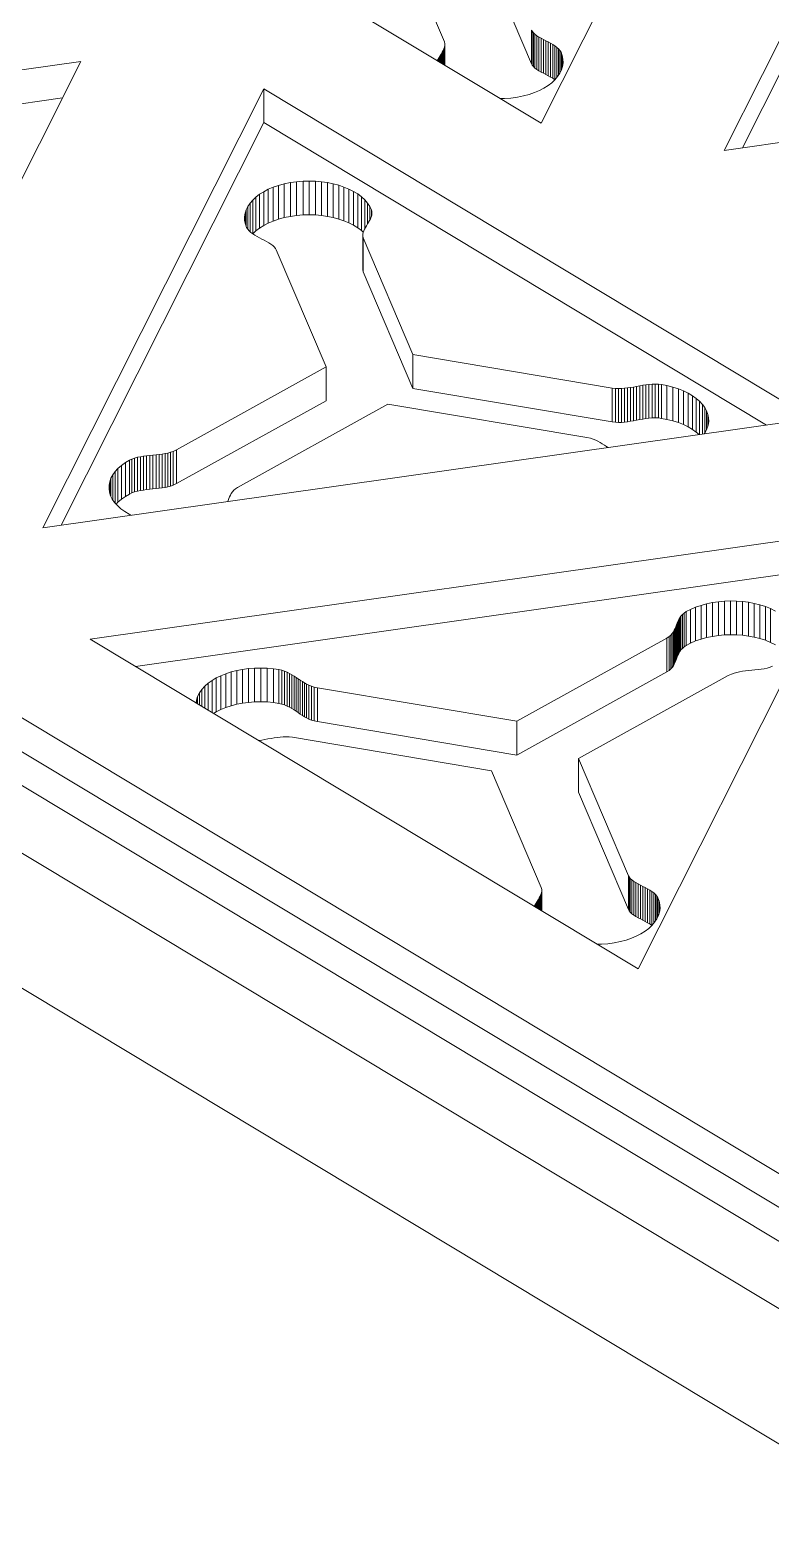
# Model space of a CAD drawing. Header units: inches. Extents: x 4 to 26.1, y 6.7 to 41.9.
# Drawn here: x 10.646 to 11.765, y 15.035 to 17.304 of the extents above; entities that cross this region are included whole.
import ezdxf

# ---------------------------------------------------------------- set-up
doc = ezdxf.new("R2010")
doc.units = ezdxf.units.IN
doc.header["$MEASUREMENT"] = 0
doc.layers.add('rails', color=7, linetype='Continuous', lineweight=35, true_color=0xd4d4d4)

# ---------------------------------------------------------------- blocks, each defined once
blk = doc.blocks.new('A$C382235AA')
at = {"color": 0, "linetype": 'Continuous', "lineweight": 0, "extrusion": (-4.89431e-17, 0.816497, 0.57735)}
for p, q in [((-14.0699, 12.0921), (-14.4034, 11.429)), ((-14.1273, 11.388), (-13.7938, 12.051)), ((-13.7938, 12), (-14.0997, 11.3919)), ((-14.4034, 11.429), (-15.2313, 11.9273)), ((-14.5498, 11.5521), (-14.6249, 11.7283)), ((-14.4184, 11.5187), (-14.4937, 11.6958)), ((-14.4184, 11.5187), (-14.4184, 11.5698)), ((-14.4184, 11.5698), (-14.4174, 11.568)), ((-14.4174, 11.517), (-14.4174, 11.568)), ((-14.4174, 11.568), (-14.4154, 11.5656)), ((-14.4154, 11.5146), (-14.4154, 11.5656)), ((-14.4154, 11.5656), (-14.413, 11.5634)), ((-14.413, 11.5124), (-14.413, 11.5634)), ((-14.413, 11.5634), (-14.4102, 11.5613)), ((-14.4102, 11.5103), (-14.4102, 11.5613)), ((-14.4102, 11.5613), (-14.4071, 11.5593)), ((-14.4071, 11.5083), (-14.4071, 11.5593)), ((-14.4071, 11.5593), (-14.4038, 11.5574)), ((-14.4038, 11.5064), (-14.4038, 11.5574)), ((-14.4038, 11.5574), (-14.4003, 11.5555)), ((-14.4003, 11.5045), (-14.4003, 11.5555)), ((-14.4003, 11.5555), (-14.3967, 11.5537)), ((-14.3967, 11.5026), (-14.3967, 11.5537)), ((-14.3967, 11.5537), (-14.3931, 11.5518)), ((-14.5578, 11.5284), (-14.5562, 11.531)), ((-14.5562, 11.531), (-14.5546, 11.5336)), ((-14.5562, 11.521), (-14.5562, 11.531)), ((-14.5546, 11.5336), (-14.5531, 11.5362)), ((-14.5546, 11.52), (-14.5546, 11.5336)), ((-14.5531, 11.5362), (-14.5517, 11.5388)), ((-14.5531, 11.5191), (-14.5531, 11.5362)), ((-14.5517, 11.5388), (-14.5505, 11.5414)), ((-14.5517, 11.5183), (-14.5517, 11.5388)), ((-14.5505, 11.5414), (-14.5496, 11.544)), ((-14.5505, 11.5176), (-14.5505, 11.5414)), ((-14.5492, 11.5492), (-14.5498, 11.5521)), ((-14.5496, 11.544), (-14.5492, 11.5466)), ((-14.5496, 11.517), (-14.5496, 11.544)), ((-14.5492, 11.5466), (-14.5492, 11.5492)), ((-14.5492, 11.5168), (-14.5492, 11.5466)), ((-14.3931, 11.5008), (-14.3931, 11.5518)), ((-14.3931, 11.5518), (-14.3895, 11.5499)), ((-14.3895, 11.4988), (-14.3895, 11.5499)), ((-14.3895, 11.5499), (-14.3861, 11.5479)), ((-14.3861, 11.4969), (-14.3861, 11.5479)), ((-14.3861, 11.5479), (-14.3829, 11.5458)), ((-14.3829, 11.4948), (-14.3829, 11.5458)), ((-14.3829, 11.5458), (-14.38, 11.5437)), ((-14.38, 11.4981), (-14.38, 11.5437)), ((-14.38, 11.5437), (-14.3774, 11.5414)), ((-14.3774, 11.5015), (-14.3774, 11.5414)), ((-14.3774, 11.5414), (-14.3753, 11.5389)), ((-14.3753, 11.5048), (-14.3753, 11.5389)), ((-14.3753, 11.5389), (-14.3736, 11.5362)), ((-14.3736, 11.5082), (-14.3736, 11.5362)), ((-14.3736, 11.5362), (-14.3718, 11.5313)), ((-14.3718, 11.5132), (-14.3718, 11.5313)), ((-14.3718, 11.5313), (-14.3707, 11.5258)), ((-12.966, 11.5527), (-14.1273, 11.388)), ((-16.2602, 11.3575), (-15.0988, 11.5223)), ((-15.0988, 11.5223), (-15.4323, 10.8593)), ((-14.5605, 11.5235), (-14.5593, 11.5257)), ((-14.5593, 11.5257), (-14.5578, 11.5284)), ((-14.5593, 11.5229), (-14.5593, 11.5257)), ((-14.5578, 11.522), (-14.5578, 11.5284)), ((-14.4174, 11.517), (-14.4184, 11.5187)), ((-14.4154, 11.5146), (-14.4174, 11.517)), ((-14.413, 11.5124), (-14.4154, 11.5146)), ((-14.4102, 11.5103), (-14.413, 11.5124)), ((-14.4071, 11.5083), (-14.4102, 11.5103)), ((-14.4038, 11.5064), (-14.4071, 11.5083)), ((-14.3729, 11.5096), (-14.3754, 11.5045)), ((-14.3713, 11.5149), (-14.3729, 11.5096)), ((-14.3705, 11.5203), (-14.3713, 11.5149)), ((-14.3707, 11.5191), (-14.3707, 11.5258)), ((-14.3707, 11.5258), (-14.3705, 11.5203)), ((-16.7889, 11.4945), (-8.7719, 6.6688)), ((-14.4003, 11.5045), (-14.4038, 11.5064)), ((-14.3967, 11.5026), (-14.4003, 11.5045)), ((-14.3932, 11.4861), (-14.3994, 11.4822)), ((-14.3931, 11.5008), (-14.3967, 11.5026)), ((-14.3877, 11.4903), (-14.3932, 11.4861)), ((-14.3895, 11.4988), (-14.3931, 11.5008)), ((-14.3861, 11.4969), (-14.3895, 11.4988)), ((-14.3828, 11.4948), (-14.3877, 11.4903)), ((-14.3829, 11.4948), (-14.3861, 11.4969)), ((-14.3829, 11.4948), (-14.3829, 11.4948)), ((-14.3787, 11.4996), (-14.3828, 11.4948)), ((-14.3754, 11.5045), (-14.3787, 11.4996)), ((-15.1265, 11.4673), (-16.1915, 11.3162)), ((-15.1562, 10.8182), (-14.8227, 11.4812)), ((-14.8227, 11.4302), (-14.8227, 11.4812)), ((-14.8227, 11.4812), (-13.9949, 10.9829)), ((-14.4588, 11.4663), (-14.4651, 11.4662)), ((-14.4492, 11.4671), (-14.4588, 11.4663)), ((-14.4396, 11.4685), (-14.4492, 11.4671)), ((-14.4305, 11.4703), (-14.4396, 11.4685)), ((-14.4219, 11.4727), (-14.4305, 11.4703)), ((-14.4138, 11.4754), (-14.4219, 11.4727)), ((-14.4063, 11.4786), (-14.4138, 11.4754)), ((-14.3994, 11.4822), (-14.4063, 11.4786)), ((-16.7889, 11.4435), (-8.7719, 6.6178)), ((-8.7719, 6.6178), (-16.7889, 11.4435)), ((-14.8227, 11.4302), (-15.1286, 10.8221)), ((-14.0635, 10.9732), (-14.8227, 11.4302)), ((-8.7719, 6.5667), (-16.7889, 11.3925)), ((-16.7889, 11.3925), (-8.7719, 6.5667)), ((-14.8226, 11.3257), (-14.8157, 11.3293)), ((-14.8157, 11.3293), (-14.8083, 11.3325)), ((-14.8157, 11.2782), (-14.8157, 11.3293)), ((-14.8083, 11.3325), (-14.8002, 11.3352)), ((-14.8083, 11.2814), (-14.8083, 11.3325)), ((-14.8002, 11.3352), (-14.7916, 11.3376)), ((-14.8002, 11.2842), (-14.8002, 11.3352)), ((-14.7916, 11.3376), (-14.7824, 11.3395)), ((-14.7916, 11.2866), (-14.7916, 11.3376)), ((-14.7824, 11.3395), (-14.7729, 11.3408)), ((-14.7824, 11.2884), (-14.7824, 11.3395)), ((-14.7729, 11.3408), (-14.7633, 11.3416)), ((-14.7729, 11.2898), (-14.7729, 11.3408)), ((-14.7633, 11.3416), (-14.7538, 11.3418)), ((-14.7633, 11.2906), (-14.7633, 11.3416)), ((-14.7538, 11.2908), (-14.7538, 11.3418)), ((-14.7538, 11.3418), (-14.7444, 11.3415)), ((-14.7444, 11.2905), (-14.7444, 11.3415)), ((-14.7444, 11.3415), (-14.7352, 11.3407)), ((-14.7352, 11.2897), (-14.7352, 11.3407)), ((-14.7352, 11.3407), (-14.7262, 11.3394)), ((-14.7262, 11.2884), (-14.7262, 11.3394)), ((-14.7262, 11.3394), (-14.7176, 11.3376)), ((-14.7176, 11.2866), (-14.7176, 11.3376)), ((-14.7176, 11.3376), (-14.7093, 11.3353)), ((-14.7093, 11.2843), (-14.7093, 11.3353)), ((-14.7093, 11.3353), (-14.7014, 11.3327)), ((-14.7014, 11.2816), (-14.7014, 11.3327)), ((-14.7014, 11.3327), (-14.694, 11.3296)), ((-14.694, 11.2785), (-14.694, 11.3296)), ((-14.694, 11.3296), (-14.6871, 11.326)), ((-14.8467, 11.3034), (-14.8433, 11.3084)), ((-14.8433, 11.3084), (-14.8393, 11.3131)), ((-14.8433, 11.2654), (-14.8433, 11.3084)), ((-14.8393, 11.3131), (-14.8344, 11.3176)), ((-14.8393, 11.2621), (-14.8393, 11.3131)), ((-14.8344, 11.3176), (-14.8289, 11.3218)), ((-14.8344, 11.2666), (-14.8344, 11.3176)), ((-14.8289, 11.3218), (-14.8226, 11.3257)), ((-14.8289, 11.2708), (-14.8289, 11.3218)), ((-14.8226, 11.2747), (-14.8226, 11.3257)), ((-14.6871, 11.275), (-14.6871, 11.326)), ((-14.6871, 11.326), (-14.6807, 11.3222)), ((-14.6807, 11.2711), (-14.6807, 11.3222)), ((-14.6807, 11.3222), (-14.675, 11.3179)), ((-14.675, 11.2669), (-14.675, 11.3179)), ((-14.675, 11.3179), (-14.6701, 11.3133)), ((-14.6701, 11.2698), (-14.6701, 11.3133)), ((-14.6701, 11.3133), (-14.6658, 11.3084)), ((-14.6658, 11.277), (-14.6658, 11.3084)), ((-14.6658, 11.3084), (-14.6624, 11.3032)), ((-16.7889, 11.2904), (-8.8284, 6.4987)), ((-8.7719, 6.4647), (-16.7889, 11.2904)), ((-14.8515, 11.2876), (-14.8508, 11.293)), ((-14.8514, 11.2821), (-14.8515, 11.2876)), ((-14.8502, 11.2766), (-14.8514, 11.2821)), ((-14.8508, 11.293), (-14.8491, 11.2983)), ((-14.8508, 11.2792), (-14.8508, 11.293)), ((-14.8491, 11.2983), (-14.8467, 11.3034)), ((-14.8491, 11.2736), (-14.8491, 11.2983)), ((-14.8467, 11.2689), (-14.8467, 11.3034)), ((-14.8083, 11.2814), (-14.8157, 11.2782)), ((-14.8002, 11.2842), (-14.8083, 11.2814)), ((-14.7916, 11.2866), (-14.8002, 11.2842)), ((-14.7824, 11.2884), (-14.7916, 11.2866)), ((-14.7729, 11.2898), (-14.7824, 11.2884)), ((-14.7633, 11.2906), (-14.7729, 11.2898)), ((-14.7538, 11.2908), (-14.7633, 11.2906)), ((-14.7444, 11.2905), (-14.7538, 11.2908)), ((-14.7352, 11.2897), (-14.7444, 11.2905)), ((-14.7262, 11.2884), (-14.7352, 11.2897)), ((-14.7176, 11.2866), (-14.7262, 11.2884)), ((-14.7093, 11.2843), (-14.7176, 11.2866)), ((-14.7014, 11.2816), (-14.7093, 11.2843)), ((-14.694, 11.2785), (-14.7014, 11.2816)), ((-14.6627, 11.2822), (-14.6642, 11.2796)), ((-14.6614, 11.2848), (-14.6627, 11.2822)), ((-14.6624, 11.2829), (-14.6624, 11.3032)), ((-14.6624, 11.3032), (-14.6601, 11.2984)), ((-14.6603, 11.2875), (-14.6614, 11.2848)), ((-14.6595, 11.2902), (-14.6603, 11.2875)), ((-14.6601, 11.2883), (-14.6601, 11.2984)), ((-14.6601, 11.2984), (-14.6593, 11.2957)), ((-14.6592, 11.2929), (-14.6595, 11.2902)), ((-14.6593, 11.2917), (-14.6593, 11.2957)), ((-14.6593, 11.2957), (-14.6592, 11.2929)), ((-14.8484, 11.2717), (-14.8502, 11.2766)), ((-14.8468, 11.269), (-14.8484, 11.2717)), ((-14.8447, 11.2666), (-14.8468, 11.269)), ((-14.8421, 11.2642), (-14.8447, 11.2666)), ((-14.8392, 11.2621), (-14.8421, 11.2642)), ((-14.8344, 11.2666), (-14.8392, 11.2621)), ((-14.836, 11.26), (-14.8392, 11.2621)), ((-14.8325, 11.258), (-14.836, 11.26)), ((-14.8289, 11.2708), (-14.8344, 11.2666)), ((-14.8226, 11.2747), (-14.8289, 11.2708)), ((-14.8157, 11.2782), (-14.8226, 11.2747)), ((-14.6871, 11.275), (-14.694, 11.2785)), ((-14.6807, 11.2711), (-14.6871, 11.275)), ((-14.675, 11.2669), (-14.6807, 11.2711)), ((-14.6723, 11.2644), (-14.675, 11.2669)), ((-14.6724, 11.2639), (-14.6729, 11.2613)), ((-14.6729, 11.2103), (-14.6729, 11.2613)), ((-14.6729, 11.2613), (-14.6729, 11.2587)), ((-14.6729, 11.2077), (-14.6729, 11.2587)), ((-14.6729, 11.2587), (-14.6722, 11.2558)), ((-14.6716, 11.2666), (-14.6724, 11.2639)), ((-14.6704, 11.2691), (-14.6716, 11.2666)), ((-14.669, 11.2717), (-14.6704, 11.2691)), ((-14.6675, 11.2743), (-14.669, 11.2717)), ((-14.6659, 11.2769), (-14.6675, 11.2743)), ((-14.6642, 11.2796), (-14.6659, 11.2769)), ((-14.829, 11.2561), (-14.8325, 11.258)), ((-14.8254, 11.2542), (-14.829, 11.2561)), ((-14.8218, 11.2524), (-14.8254, 11.2542)), ((-14.8183, 11.2505), (-14.8218, 11.2524)), ((-14.815, 11.2486), (-14.8183, 11.2505)), ((-14.8118, 11.2466), (-14.815, 11.2486)), ((-14.8091, 11.2445), (-14.8118, 11.2466)), ((-14.8066, 11.2423), (-14.8091, 11.2445)), ((-14.8047, 11.2399), (-14.8066, 11.2423)), ((-14.8037, 11.2381), (-14.8047, 11.2399)), ((-14.7284, 11.0611), (-14.8037, 11.2381)), ((-14.6722, 11.2048), (-14.6722, 11.2558)), ((-14.6722, 11.2558), (-14.5972, 11.0796)), ((-14.6729, 11.2077), (-14.6729, 11.2103)), ((-14.6722, 11.2048), (-14.6729, 11.2077)), ((-14.5972, 11.0285), (-14.6722, 11.2048)), ((-8.8284, 6.2946), (-16.7889, 11.0863)), ((-14.5972, 11.0285), (-14.5972, 11.0796)), ((-14.5972, 11.0796), (-14.2963, 11.0291)), ((-14.9543, 10.936), (-14.7284, 11.0611)), ((-14.7284, 11.01), (-14.7284, 11.0611)), ((-14.264, 11.0307), (-14.2595, 11.0316)), ((-14.2595, 11.0316), (-14.2548, 11.0325)), ((-14.2595, 10.9806), (-14.2595, 11.0316)), ((-14.2548, 11.0325), (-14.2502, 11.0333)), ((-14.2548, 10.9814), (-14.2548, 11.0325)), ((-14.2502, 11.0333), (-14.2455, 11.034)), ((-14.2502, 10.9822), (-14.2502, 11.0333)), ((-14.2455, 11.034), (-14.2408, 11.0346)), ((-14.2455, 10.983), (-14.2455, 11.034)), ((-14.2408, 11.0346), (-14.2361, 11.0349)), ((-14.2408, 10.9835), (-14.2408, 11.0346)), ((-14.2361, 11.0349), (-14.2314, 11.0351)), ((-14.2361, 10.9839), (-14.2361, 11.0349)), ((-14.2314, 10.984), (-14.2314, 11.0351)), ((-14.2314, 11.0351), (-14.2266, 11.0349)), ((-14.2266, 10.9839), (-14.2266, 11.0349)), ((-14.2266, 11.0349), (-14.2218, 11.0344)), ((-14.2218, 10.9833), (-14.2218, 11.0344)), ((-14.2218, 11.0344), (-14.2136, 11.0328)), ((-14.2136, 10.9818), (-14.2136, 11.0328)), ((-14.2136, 11.0328), (-14.2047, 11.0306)), ((-14.7284, 11.01), (-14.9543, 10.8849)), ((-14.2963, 10.9781), (-14.5972, 11.0285)), ((-14.2963, 10.9781), (-14.2963, 11.0291)), ((-14.2963, 11.0291), (-14.2913, 11.0285)), ((-14.2913, 10.9774), (-14.2913, 11.0285)), ((-14.2913, 11.0285), (-14.2868, 11.0283)), ((-14.2868, 10.9772), (-14.2868, 11.0283)), ((-14.2868, 11.0283), (-14.2822, 11.0283)), ((-14.2822, 11.0283), (-14.2777, 11.0287)), ((-14.2822, 10.9773), (-14.2822, 11.0283)), ((-14.2777, 11.0287), (-14.2732, 11.0292)), ((-14.2777, 10.9777), (-14.2777, 11.0287)), ((-14.2732, 11.0292), (-14.2686, 11.0299)), ((-14.2732, 10.9782), (-14.2732, 11.0292)), ((-14.2686, 11.0299), (-14.264, 11.0307)), ((-14.2686, 10.9789), (-14.2686, 11.0299)), ((-14.264, 10.9797), (-14.264, 11.0307)), ((-14.2047, 10.9796), (-14.2047, 11.0306)), ((-14.2047, 11.0306), (-14.1964, 11.028)), ((-14.1964, 10.9769), (-14.1964, 11.028)), ((-14.1964, 11.028), (-14.1887, 11.0249)), ((-14.1887, 10.9739), (-14.1887, 11.0249)), ((-14.1887, 11.0249), (-14.1816, 11.0214)), ((-14.1816, 10.9704), (-14.1816, 11.0214)), ((-14.1816, 11.0214), (-14.1752, 11.0176)), ((-14.1752, 10.9666), (-14.1752, 11.0176)), ((-14.1752, 11.0176), (-14.1694, 11.0135)), ((-14.1694, 10.9625), (-14.1694, 11.0135)), ((-14.1694, 11.0135), (-14.1643, 11.0091)), ((-14.1643, 10.9589), (-14.1643, 11.0091)), ((-14.1643, 11.0091), (-14.16, 11.0044)), ((-14.635, 11.0048), (-14.862, 10.8791)), ((-14.3344, 10.9543), (-14.635, 11.0048)), ((-14.16, 10.9595), (-14.16, 11.0044)), ((-14.16, 11.0044), (-14.1565, 10.9995)), ((-14.1565, 10.9613), (-14.1565, 10.9995)), ((-14.1565, 10.9995), (-14.1537, 10.9945)), ((-14.1537, 10.9665), (-14.1537, 10.9945)), ((-14.1537, 10.9945), (-14.1518, 10.9893)), ((-14.1518, 10.9719), (-14.1518, 10.9893)), ((-14.1518, 10.9893), (-14.1508, 10.9839)), ((-13.9949, 10.9829), (-15.1562, 10.8182)), ((-14.2913, 10.9774), (-14.2963, 10.9781)), ((-14.2868, 10.9772), (-14.2913, 10.9774)), ((-14.2822, 10.9773), (-14.2868, 10.9772)), ((-14.2777, 10.9777), (-14.2822, 10.9773)), ((-14.2732, 10.9782), (-14.2777, 10.9777)), ((-14.2686, 10.9789), (-14.2732, 10.9782)), ((-14.264, 10.9797), (-14.2686, 10.9789)), ((-14.2595, 10.9806), (-14.264, 10.9797)), ((-14.2548, 10.9814), (-14.2595, 10.9806)), ((-14.2502, 10.9822), (-14.2548, 10.9814)), ((-14.2455, 10.983), (-14.2502, 10.9822)), ((-14.2408, 10.9835), (-14.2455, 10.983)), ((-14.2361, 10.9839), (-14.2408, 10.9835)), ((-14.2314, 10.984), (-14.2361, 10.9839)), ((-14.2266, 10.9839), (-14.2314, 10.984)), ((-14.2218, 10.9833), (-14.2266, 10.9839)), ((-14.2136, 10.9818), (-14.2218, 10.9833)), ((-14.2047, 10.9796), (-14.2136, 10.9818)), ((-14.1964, 10.9769), (-14.2047, 10.9796)), ((-14.1887, 10.9739), (-14.1964, 10.9769)), ((-14.1816, 10.9704), (-14.1887, 10.9739)), ((-14.1752, 10.9666), (-14.1816, 10.9704)), ((-14.1694, 10.9625), (-14.1752, 10.9666)), ((-14.1532, 10.9675), (-14.1559, 10.9621)), ((-14.1514, 10.973), (-14.1532, 10.9675)), ((-14.1506, 10.9785), (-14.1514, 10.973)), ((-14.1508, 10.9776), (-14.1508, 10.9839)), ((-14.1508, 10.9839), (-14.1506, 10.9785)), ((-14.329, 10.9532), (-14.3344, 10.9543)), ((-14.325, 10.952), (-14.329, 10.9532)), ((-14.3213, 10.9505), (-14.325, 10.952)), ((-14.3178, 10.9489), (-14.3213, 10.9505)), ((-14.3145, 10.947), (-14.3178, 10.9489)), ((-14.3113, 10.945), (-14.3145, 10.947)), ((-14.3082, 10.9429), (-14.3113, 10.945)), ((-14.3051, 10.9408), (-14.3082, 10.9429)), ((-14.3029, 10.9392), (-14.3051, 10.9408)), ((-14.1651, 10.9588), (-14.1694, 10.9625)), ((-14.1559, 10.9621), (-14.1575, 10.9599)), ((-15.0315, 10.9166), (-15.0255, 10.9201)), ((-15.0255, 10.9201), (-15.0216, 10.9219)), ((-15.0255, 10.8691), (-15.0255, 10.9201)), ((-15.0216, 10.9219), (-15.0176, 10.9233)), ((-15.0216, 10.8708), (-15.0216, 10.9219)), ((-15.0176, 10.9233), (-15.0133, 10.9245)), ((-15.0176, 10.8723), (-15.0176, 10.9233)), ((-15.0133, 10.9245), (-15.0088, 10.9254)), ((-15.0133, 10.8734), (-15.0133, 10.9245)), ((-15.0088, 10.9254), (-15.0042, 10.9261)), ((-15.0088, 10.8744), (-15.0088, 10.9254)), ((-15.0042, 10.9261), (-14.9996, 10.9268)), ((-15.0042, 10.8751), (-15.0042, 10.9261)), ((-14.9996, 10.9268), (-14.9948, 10.9273)), ((-14.9996, 10.8757), (-14.9996, 10.9268)), ((-14.9948, 10.9273), (-14.9901, 10.9278)), ((-14.9948, 10.8763), (-14.9948, 10.9273)), ((-14.9901, 10.9278), (-14.9853, 10.9282)), ((-14.9901, 10.8767), (-14.9901, 10.9278)), ((-14.9853, 10.9282), (-14.9807, 10.9288)), ((-14.9853, 10.8772), (-14.9853, 10.9282)), ((-14.9807, 10.9288), (-14.9761, 10.9294)), ((-14.9807, 10.8777), (-14.9807, 10.9288)), ((-14.9761, 10.9294), (-14.9716, 10.9301)), ((-14.9761, 10.8783), (-14.9761, 10.9294)), ((-14.9716, 10.9301), (-14.9674, 10.931)), ((-14.9716, 10.879), (-14.9716, 10.9301)), ((-14.9674, 10.931), (-14.9633, 10.9321)), ((-14.9674, 10.8799), (-14.9674, 10.931)), ((-14.9633, 10.9321), (-14.9595, 10.9335)), ((-14.9633, 10.8811), (-14.9633, 10.9321)), ((-14.9595, 10.9335), (-14.9543, 10.936)), ((-14.9595, 10.8824), (-14.9595, 10.9335)), ((-14.9543, 10.8849), (-14.9543, 10.936)), ((-15.0534, 10.8928), (-15.0507, 10.8979)), ((-15.0507, 10.8979), (-15.0472, 10.9029)), ((-15.0507, 10.8605), (-15.0507, 10.8979)), ((-15.0472, 10.9029), (-15.0428, 10.9077)), ((-15.0472, 10.8555), (-15.0472, 10.9029)), ((-15.0428, 10.9077), (-15.0376, 10.9122)), ((-15.0428, 10.8566), (-15.0428, 10.9077)), ((-15.0376, 10.9122), (-15.0315, 10.9166)), ((-15.0376, 10.8612), (-15.0376, 10.9122)), ((-15.0315, 10.8655), (-15.0315, 10.9166)), ((-15.0562, 10.877), (-15.0561, 10.8823)), ((-15.0554, 10.8718), (-15.0562, 10.877)), ((-15.0561, 10.8823), (-15.0552, 10.8876)), ((-15.0561, 10.8765), (-15.0561, 10.8823)), ((-15.0552, 10.8876), (-15.0534, 10.8928)), ((-15.0552, 10.871), (-15.0552, 10.8876)), ((-15.0534, 10.8657), (-15.0534, 10.8928)), ((-15.0133, 10.8734), (-15.0176, 10.8723)), ((-15.0088, 10.8744), (-15.0133, 10.8734)), ((-15.0042, 10.8751), (-15.0088, 10.8744)), ((-14.9996, 10.8757), (-15.0042, 10.8751)), ((-14.9948, 10.8763), (-14.9996, 10.8757)), ((-14.9901, 10.8767), (-14.9948, 10.8763)), ((-14.9853, 10.8772), (-14.9901, 10.8767)), ((-14.9807, 10.8777), (-14.9853, 10.8772)), ((-14.9761, 10.8783), (-14.9807, 10.8777)), ((-14.9716, 10.879), (-14.9761, 10.8783)), ((-14.9674, 10.8799), (-14.9716, 10.879)), ((-14.9633, 10.8811), (-14.9674, 10.8799)), ((-14.9595, 10.8824), (-14.9633, 10.8811)), ((-14.9543, 10.8849), (-14.9595, 10.8824)), ((-14.8678, 10.8748), (-14.8699, 10.8724)), ((-14.8653, 10.8769), (-14.8678, 10.8748)), ((-14.862, 10.8791), (-14.8653, 10.8769)), ((-15.0538, 10.8665), (-15.0554, 10.8718)), ((-15.0513, 10.8614), (-15.0538, 10.8665)), ((-15.0479, 10.8564), (-15.0513, 10.8614)), ((-15.0437, 10.8515), (-15.0479, 10.8564)), ((-15.0428, 10.8566), (-15.0455, 10.8537)), ((-15.0386, 10.8469), (-15.0437, 10.8515)), ((-15.0376, 10.8612), (-15.0428, 10.8566)), ((-15.0315, 10.8655), (-15.0376, 10.8612)), ((-15.0255, 10.8691), (-15.0315, 10.8655)), ((-15.0216, 10.8708), (-15.0255, 10.8691)), ((-15.0176, 10.8723), (-15.0216, 10.8708)), ((-14.8763, 10.8594), (-14.877, 10.8578)), ((-14.8753, 10.8621), (-14.8763, 10.8594)), ((-14.8742, 10.8648), (-14.8753, 10.8621)), ((-14.873, 10.8674), (-14.8742, 10.8648)), ((-14.8716, 10.87), (-14.873, 10.8674)), ((-14.8699, 10.8724), (-14.8716, 10.87)), ((-15.0326, 10.8425), (-15.0386, 10.8469)), ((-15.0258, 10.8384), (-15.0326, 10.8425)), ((-15.0231, 10.8371), (-15.0258, 10.8384)), ((-15.0848, 10.6501), (-13.9235, 10.8148)), ((-13.9235, 10.8148), (-14.257, 10.1518)), ((-13.9512, 10.7599), (-15.0162, 10.6088)), ((-14.1876, 10.6893), (-14.1844, 10.6914)), ((-14.1844, 10.6914), (-14.178, 10.6948)), ((-14.1844, 10.6404), (-14.1844, 10.6914)), ((-14.178, 10.6948), (-14.1703, 10.6981)), ((-14.178, 10.6437), (-14.178, 10.6948)), ((-14.1703, 10.6981), (-14.1622, 10.7009)), ((-14.1703, 10.6471), (-14.1703, 10.6981)), ((-14.1622, 10.7009), (-14.1537, 10.7033)), ((-14.1622, 10.6499), (-14.1622, 10.7009)), ((-14.1537, 10.7033), (-14.145, 10.7051)), ((-14.1537, 10.6522), (-14.1537, 10.7033)), ((-14.145, 10.7051), (-14.136, 10.7064)), ((-14.145, 10.654), (-14.145, 10.7051)), ((-14.136, 10.7064), (-14.1269, 10.7072)), ((-14.136, 10.6554), (-14.136, 10.7064)), ((-14.1269, 10.7072), (-14.1178, 10.7075)), ((-14.1269, 10.6562), (-14.1269, 10.7072)), ((-14.1178, 10.6565), (-14.1178, 10.7075)), ((-14.1178, 10.7075), (-14.1086, 10.7074)), ((-14.1086, 10.6563), (-14.1086, 10.7074)), ((-14.1086, 10.7074), (-14.0995, 10.7067)), ((-14.0995, 10.6557), (-14.0995, 10.7067)), ((-14.0995, 10.7067), (-14.0905, 10.7055)), ((-14.0905, 10.6545), (-14.0905, 10.7055)), ((-14.0905, 10.7055), (-14.0817, 10.7039)), ((-14.0817, 10.6529), (-14.0817, 10.7039)), ((-14.0817, 10.7039), (-14.0732, 10.7017)), ((-14.0732, 10.6507), (-14.0732, 10.7017)), ((-14.0732, 10.7017), (-14.065, 10.6991)), ((-14.065, 10.6481), (-14.065, 10.6991)), ((-14.065, 10.6991), (-14.0572, 10.696)), ((-14.0572, 10.6449), (-14.0572, 10.696)), ((-14.0572, 10.696), (-14.0498, 10.6923)), ((-14.2014, 10.6659), (-14.2003, 10.6686)), ((-14.2003, 10.6686), (-14.1993, 10.6713)), ((-14.2003, 10.6176), (-14.2003, 10.6686)), ((-14.1993, 10.6713), (-14.1982, 10.674)), ((-14.1993, 10.6203), (-14.1993, 10.6713)), ((-14.1982, 10.674), (-14.1971, 10.6767)), ((-14.1982, 10.623), (-14.1982, 10.674)), ((-14.1971, 10.6767), (-14.1958, 10.6794)), ((-14.1971, 10.6257), (-14.1971, 10.6767)), ((-14.1958, 10.6794), (-14.1943, 10.682)), ((-14.1958, 10.6284), (-14.1958, 10.6794)), ((-14.1943, 10.682), (-14.1925, 10.6846)), ((-14.1943, 10.631), (-14.1943, 10.682)), ((-14.1925, 10.6846), (-14.1903, 10.687)), ((-14.1925, 10.6335), (-14.1925, 10.6846)), ((-14.1903, 10.687), (-14.1876, 10.6893)), ((-14.1903, 10.636), (-14.1903, 10.687)), ((-14.1876, 10.6383), (-14.1876, 10.6893)), ((-14.257, 10.1518), (-15.0848, 10.6501)), ((-14.4406, 10.5259), (-14.2136, 10.6516)), ((-14.2136, 10.6516), (-14.2104, 10.6538)), ((-14.2136, 10.6006), (-14.2136, 10.6516)), ((-14.2104, 10.6538), (-14.2078, 10.656)), ((-14.2104, 10.6027), (-14.2104, 10.6538)), ((-14.2078, 10.656), (-14.2058, 10.6583)), ((-14.2078, 10.6049), (-14.2078, 10.656)), ((-14.2058, 10.6583), (-14.204, 10.6607)), ((-14.2058, 10.6072), (-14.2058, 10.6583)), ((-14.204, 10.6607), (-14.2026, 10.6633)), ((-14.204, 10.6097), (-14.204, 10.6607)), ((-14.2026, 10.6633), (-14.2014, 10.6659)), ((-14.2026, 10.6122), (-14.2026, 10.6633)), ((-14.2014, 10.6149), (-14.2014, 10.6659)), ((-14.1703, 10.6471), (-14.178, 10.6437)), ((-14.1622, 10.6499), (-14.1703, 10.6471)), ((-14.1537, 10.6522), (-14.1622, 10.6499)), ((-14.145, 10.654), (-14.1537, 10.6522)), ((-14.136, 10.6554), (-14.145, 10.654)), ((-14.1269, 10.6562), (-14.136, 10.6554)), ((-14.1178, 10.6565), (-14.1269, 10.6562)), ((-14.1086, 10.6563), (-14.1178, 10.6565)), ((-14.0995, 10.6557), (-14.1086, 10.6563)), ((-14.0905, 10.6545), (-14.0995, 10.6557)), ((-14.0817, 10.6529), (-14.0905, 10.6545)), ((-14.0732, 10.6507), (-14.0817, 10.6529)), ((-14.065, 10.6481), (-14.0732, 10.6507)), ((-14.0572, 10.6449), (-14.065, 10.6481)), ((-14.1982, 10.623), (-14.1993, 10.6203)), ((-14.1971, 10.6257), (-14.1982, 10.623)), ((-14.1958, 10.6284), (-14.1971, 10.6257)), ((-14.1943, 10.631), (-14.1958, 10.6284)), ((-14.1925, 10.6335), (-14.1943, 10.631)), ((-14.1903, 10.636), (-14.1925, 10.6335)), ((-14.1876, 10.6383), (-14.1903, 10.636)), ((-14.1844, 10.6404), (-14.1876, 10.6383)), ((-14.178, 10.6437), (-14.1844, 10.6404)), ((-14.0498, 10.6413), (-14.0572, 10.6449)), ((-14.8797, 10.5977), (-14.8717, 10.6003)), ((-14.8717, 10.6003), (-14.8633, 10.6025)), ((-14.8717, 10.5493), (-14.8717, 10.6003)), ((-14.8633, 10.6025), (-14.8546, 10.6042)), ((-14.8633, 10.5515), (-14.8633, 10.6025)), ((-14.8546, 10.6042), (-14.8456, 10.6054)), ((-14.8546, 10.5532), (-14.8546, 10.6042)), ((-14.8456, 10.6054), (-14.8364, 10.6061)), ((-14.8456, 10.5544), (-14.8456, 10.6054)), ((-14.8364, 10.6061), (-14.827, 10.6063)), ((-14.8364, 10.5551), (-14.8364, 10.6061)), ((-14.827, 10.5553), (-14.827, 10.6063)), ((-14.827, 10.6063), (-14.8176, 10.606)), ((-14.8176, 10.555), (-14.8176, 10.606)), ((-14.8176, 10.606), (-14.8081, 10.6051)), ((-14.8081, 10.5541), (-14.8081, 10.6051)), ((-14.8081, 10.6051), (-14.7997, 10.6039)), ((-14.7997, 10.5529), (-14.7997, 10.6039)), ((-14.7997, 10.6039), (-14.7952, 10.6028)), ((-14.7952, 10.5518), (-14.7952, 10.6028)), ((-14.7952, 10.6028), (-14.791, 10.6015)), ((-14.791, 10.5505), (-14.791, 10.6015)), ((-14.791, 10.6015), (-14.7871, 10.5999)), ((-14.2136, 10.6006), (-14.4406, 10.4749)), ((-14.2104, 10.6027), (-14.2136, 10.6006)), ((-14.2078, 10.6049), (-14.2104, 10.6027)), ((-14.2058, 10.6072), (-14.2078, 10.6049)), ((-14.204, 10.6097), (-14.2058, 10.6072)), ((-14.2026, 10.6122), (-14.204, 10.6097)), ((-14.2014, 10.6149), (-14.2026, 10.6122)), ((-14.2003, 10.6176), (-14.2014, 10.6149)), ((-14.1993, 10.6203), (-14.2003, 10.6176)), ((-14.104, 10.6006), (-14.1082, 10.5997)), ((-14.0995, 10.6014), (-14.104, 10.6006)), ((-14.0949, 10.602), (-14.0995, 10.6014)), ((-14.0903, 10.6025), (-14.0949, 10.602)), ((-14.0855, 10.6029), (-14.0903, 10.6025)), ((-14.0808, 10.6034), (-14.0855, 10.6029)), ((-14.076, 10.6039), (-14.0808, 10.6034)), ((-14.0714, 10.6046), (-14.076, 10.6039)), ((-14.0668, 10.6053), (-14.0714, 10.6046)), ((-14.0623, 10.6063), (-14.0668, 10.6053)), ((-14.058, 10.6074), (-14.0623, 10.6063)), ((-14.054, 10.6089), (-14.058, 10.6074)), ((-14.916, 10.5738), (-14.9116, 10.5787)), ((-14.9116, 10.5787), (-14.9065, 10.5832)), ((-14.9116, 10.5458), (-14.9116, 10.5787)), ((-14.9065, 10.5832), (-14.9007, 10.5874)), ((-14.9065, 10.5427), (-14.9065, 10.5832)), ((-14.9007, 10.5874), (-14.8942, 10.5913)), ((-14.9007, 10.5392), (-14.9007, 10.5874)), ((-14.8942, 10.5913), (-14.8872, 10.5947)), ((-14.8942, 10.5402), (-14.8942, 10.5913)), ((-14.8872, 10.5947), (-14.8797, 10.5977)), ((-14.8872, 10.5437), (-14.8872, 10.5947)), ((-14.8797, 10.5467), (-14.8797, 10.5977)), ((-14.7871, 10.5489), (-14.7871, 10.5999)), ((-14.7871, 10.5999), (-14.7835, 10.5982)), ((-14.7835, 10.5471), (-14.7835, 10.5982)), ((-14.7835, 10.5982), (-14.78, 10.5962)), ((-14.78, 10.5452), (-14.78, 10.5962)), ((-14.78, 10.5962), (-14.7768, 10.5942)), ((-14.7768, 10.5432), (-14.7768, 10.5942)), ((-14.7768, 10.5942), (-14.7736, 10.5921)), ((-14.7736, 10.541), (-14.7736, 10.5921)), ((-14.7736, 10.5921), (-14.7705, 10.5899)), ((-14.7705, 10.5389), (-14.7705, 10.5899)), ((-14.7705, 10.5899), (-14.7674, 10.5878)), ((-14.7674, 10.5368), (-14.7674, 10.5878)), ((-14.7674, 10.5878), (-14.7643, 10.5857)), ((-14.7643, 10.5347), (-14.7643, 10.5857)), ((-14.7643, 10.5857), (-14.7611, 10.5837)), ((-14.7611, 10.5327), (-14.7611, 10.5837)), ((-14.7611, 10.5837), (-14.7578, 10.5818)), ((-14.7578, 10.5308), (-14.7578, 10.5818)), ((-14.7578, 10.5818), (-14.7543, 10.5802)), ((-14.7543, 10.5291), (-14.7543, 10.5802)), ((-14.7543, 10.5802), (-14.7506, 10.5787)), ((-14.7506, 10.5277), (-14.7506, 10.5787)), ((-14.7506, 10.5787), (-14.7466, 10.5775)), ((-14.7466, 10.5265), (-14.7466, 10.5775)), ((-14.7466, 10.5775), (-14.7412, 10.5764)), ((-14.1213, 10.5948), (-14.3472, 10.4696)), ((-14.1161, 10.5972), (-14.1213, 10.5948)), ((-14.1123, 10.5986), (-14.1161, 10.5972)), ((-14.1082, 10.5997), (-14.1123, 10.5986)), ((-14.9248, 10.5537), (-14.9242, 10.5577)), ((-14.9242, 10.5577), (-14.9224, 10.5632)), ((-14.9242, 10.5534), (-14.9242, 10.5577)), ((-14.9224, 10.5632), (-14.9197, 10.5686)), ((-14.9224, 10.5523), (-14.9224, 10.5632)), ((-14.9197, 10.5686), (-14.916, 10.5738)), ((-14.9197, 10.5507), (-14.9197, 10.5686)), ((-14.916, 10.5485), (-14.916, 10.5738)), ((-14.8364, 10.5551), (-14.8456, 10.5544)), ((-14.827, 10.5553), (-14.8364, 10.5551)), ((-14.8176, 10.555), (-14.827, 10.5553)), ((-14.8081, 10.5541), (-14.8176, 10.555)), ((-14.7412, 10.5253), (-14.7412, 10.5764)), ((-14.7412, 10.5764), (-14.4406, 10.5259)), ((-14.8942, 10.5402), (-14.8983, 10.5378)), ((-14.8872, 10.5437), (-14.8942, 10.5402)), ((-14.8797, 10.5467), (-14.8872, 10.5437)), ((-14.8717, 10.5493), (-14.8797, 10.5467)), ((-14.8633, 10.5515), (-14.8717, 10.5493)), ((-14.8546, 10.5532), (-14.8633, 10.5515)), ((-14.8456, 10.5544), (-14.8546, 10.5532)), ((-14.7997, 10.5529), (-14.8081, 10.5541)), ((-14.7952, 10.5518), (-14.7997, 10.5529)), ((-14.791, 10.5505), (-14.7952, 10.5518)), ((-14.7871, 10.5489), (-14.791, 10.5505)), ((-14.7835, 10.5471), (-14.7871, 10.5489)), ((-14.78, 10.5452), (-14.7835, 10.5471)), ((-14.7768, 10.5432), (-14.78, 10.5452)), ((-14.7736, 10.541), (-14.7768, 10.5432)), ((-14.7705, 10.5389), (-14.7736, 10.541)), ((-14.7674, 10.5368), (-14.7705, 10.5389)), ((-14.7643, 10.5347), (-14.7674, 10.5368)), ((-14.7611, 10.5327), (-14.7643, 10.5347)), ((-14.7578, 10.5308), (-14.7611, 10.5327)), ((-14.7543, 10.5291), (-14.7578, 10.5308)), ((-14.7506, 10.5277), (-14.7543, 10.5291)), ((-14.7466, 10.5265), (-14.7506, 10.5277)), ((-14.7412, 10.5253), (-14.7466, 10.5265)), ((-14.4406, 10.4749), (-14.7412, 10.5253)), ((-14.4406, 10.4749), (-14.4406, 10.5259)), ((-14.8254, 10.4974), (-14.8301, 10.4967)), ((-14.8208, 10.4982), (-14.8254, 10.4974)), ((-14.8162, 10.4991), (-14.8208, 10.4982)), ((-14.8116, 10.5), (-14.8162, 10.4991)), ((-14.807, 10.5008), (-14.8116, 10.5)), ((-14.8024, 10.5015), (-14.807, 10.5008)), ((-14.7979, 10.502), (-14.8024, 10.5015)), ((-14.7934, 10.5024), (-14.7979, 10.502)), ((-14.7889, 10.5025), (-14.7934, 10.5024)), ((-14.7843, 10.5022), (-14.7889, 10.5025)), ((-14.7794, 10.5016), (-14.7843, 10.5022)), ((-14.4784, 10.4511), (-14.7794, 10.5016)), ((-14.3472, 10.4186), (-14.3472, 10.4696)), ((-14.3472, 10.4696), (-14.2719, 10.2926)), ((-14.4034, 10.2749), (-14.4784, 10.4511)), ((-14.2719, 10.2415), (-14.3472, 10.4186)), ((-14.2719, 10.2415), (-14.2719, 10.2926)), ((-14.2719, 10.2926), (-14.2709, 10.2908)), ((-14.2709, 10.2398), (-14.2709, 10.2908)), ((-14.2709, 10.2908), (-14.269, 10.2884)), ((-14.269, 10.2374), (-14.269, 10.2884)), ((-14.269, 10.2884), (-14.2666, 10.2862)), ((-14.2666, 10.2352), (-14.2666, 10.2862)), ((-14.2666, 10.2862), (-14.2638, 10.2841)), ((-14.2638, 10.2331), (-14.2638, 10.2841)), ((-14.2638, 10.2841), (-14.2607, 10.2821)), ((-14.4066, 10.259), (-14.4052, 10.2616)), ((-14.4052, 10.2616), (-14.404, 10.2642)), ((-14.4052, 10.241), (-14.4052, 10.2616)), ((-14.404, 10.2642), (-14.4032, 10.2668)), ((-14.404, 10.2403), (-14.404, 10.2642)), ((-14.4027, 10.272), (-14.4034, 10.2749)), ((-14.4032, 10.2668), (-14.4027, 10.2694)), ((-14.4032, 10.2398), (-14.4032, 10.2668)), ((-14.4027, 10.2694), (-14.4027, 10.272)), ((-14.4027, 10.2395), (-14.4027, 10.2694)), ((-14.2607, 10.2311), (-14.2607, 10.2821)), ((-14.2607, 10.2821), (-14.2573, 10.2802)), ((-14.2573, 10.2292), (-14.2573, 10.2802)), ((-14.2573, 10.2802), (-14.2538, 10.2783)), ((-14.2538, 10.2273), (-14.2538, 10.2783)), ((-14.2538, 10.2783), (-14.2502, 10.2765)), ((-14.2502, 10.2254), (-14.2502, 10.2765)), ((-14.2502, 10.2765), (-14.2466, 10.2746)), ((-14.2466, 10.2236), (-14.2466, 10.2746)), ((-14.2466, 10.2746), (-14.2431, 10.2727)), ((-14.2431, 10.2216), (-14.2431, 10.2727)), ((-14.2431, 10.2727), (-14.2396, 10.2707)), ((-14.2396, 10.2197), (-14.2396, 10.2707)), ((-14.2396, 10.2707), (-14.2364, 10.2686)), ((-14.2364, 10.2176), (-14.2364, 10.2686)), ((-14.2364, 10.2686), (-14.2335, 10.2665)), ((-14.2335, 10.2209), (-14.2335, 10.2665)), ((-14.2335, 10.2665), (-14.2309, 10.2642)), ((-14.2309, 10.2243), (-14.2309, 10.2642)), ((-14.2309, 10.2642), (-14.2288, 10.2617)), ((-14.2288, 10.2276), (-14.2288, 10.2617)), ((-14.2288, 10.2617), (-14.2272, 10.259)), ((-14.414, 10.2463), (-14.4129, 10.2485)), ((-14.4129, 10.2485), (-14.4114, 10.2512)), ((-14.4129, 10.2456), (-14.4129, 10.2485)), ((-14.4114, 10.2512), (-14.4098, 10.2538)), ((-14.4114, 10.2447), (-14.4114, 10.2512)), ((-14.4098, 10.2538), (-14.4081, 10.2564)), ((-14.4098, 10.2437), (-14.4098, 10.2538)), ((-14.4081, 10.2564), (-14.4066, 10.259)), ((-14.4081, 10.2428), (-14.4081, 10.2564)), ((-14.4066, 10.2418), (-14.4066, 10.259)), ((-14.2709, 10.2398), (-14.2719, 10.2415)), ((-14.269, 10.2374), (-14.2709, 10.2398)), ((-14.2666, 10.2352), (-14.269, 10.2374)), ((-14.2272, 10.231), (-14.2272, 10.259)), ((-14.2272, 10.259), (-14.2254, 10.2541)), ((-14.2248, 10.2377), (-14.2265, 10.2324)), ((-14.2254, 10.236), (-14.2254, 10.2541)), ((-14.2254, 10.2541), (-14.2242, 10.2486)), ((-14.2241, 10.2431), (-14.2248, 10.2377)), ((-14.2242, 10.2419), (-14.2242, 10.2486)), ((-14.2242, 10.2486), (-14.2241, 10.2431)), ((-14.2638, 10.2331), (-14.2666, 10.2352)), ((-14.2607, 10.2311), (-14.2638, 10.2331)), ((-14.2573, 10.2292), (-14.2607, 10.2311)), ((-14.2538, 10.2273), (-14.2573, 10.2292)), ((-14.2502, 10.2254), (-14.2538, 10.2273)), ((-14.2466, 10.2236), (-14.2502, 10.2254)), ((-14.2431, 10.2216), (-14.2466, 10.2236)), ((-14.2396, 10.2197), (-14.2431, 10.2216)), ((-14.2363, 10.2176), (-14.2412, 10.2131)), ((-14.2364, 10.2176), (-14.2396, 10.2197)), ((-14.2364, 10.2176), (-14.2364, 10.2176)), ((-14.2323, 10.2224), (-14.2363, 10.2176)), ((-14.229, 10.2273), (-14.2323, 10.2224)), ((-14.2265, 10.2324), (-14.229, 10.2273)), ((-14.284, 10.1931), (-14.2932, 10.1913)), ((-14.2754, 10.1955), (-14.284, 10.1931)), ((-14.2673, 10.1982), (-14.2754, 10.1955)), ((-14.2599, 10.2014), (-14.2673, 10.1982)), ((-14.253, 10.205), (-14.2599, 10.2014)), ((-14.2467, 10.2089), (-14.253, 10.205)), ((-14.2412, 10.2131), (-14.2467, 10.2089)), ((-14.3123, 10.1891), (-14.3187, 10.189)), ((-14.3027, 10.1899), (-14.3123, 10.1891)), ((-14.2932, 10.1913), (-14.3027, 10.1899))]:
    blk.add_line(p, q, dxfattribs=at)

msp = doc.modelspace()

# ---------------------------------------------------------------- block references
at = {"layer": 'rails'}
msp.add_blockref('A$C382235AA', (25.8212, 5.7346), dxfattribs=at)

doc.saveas('drawing.dxf')
